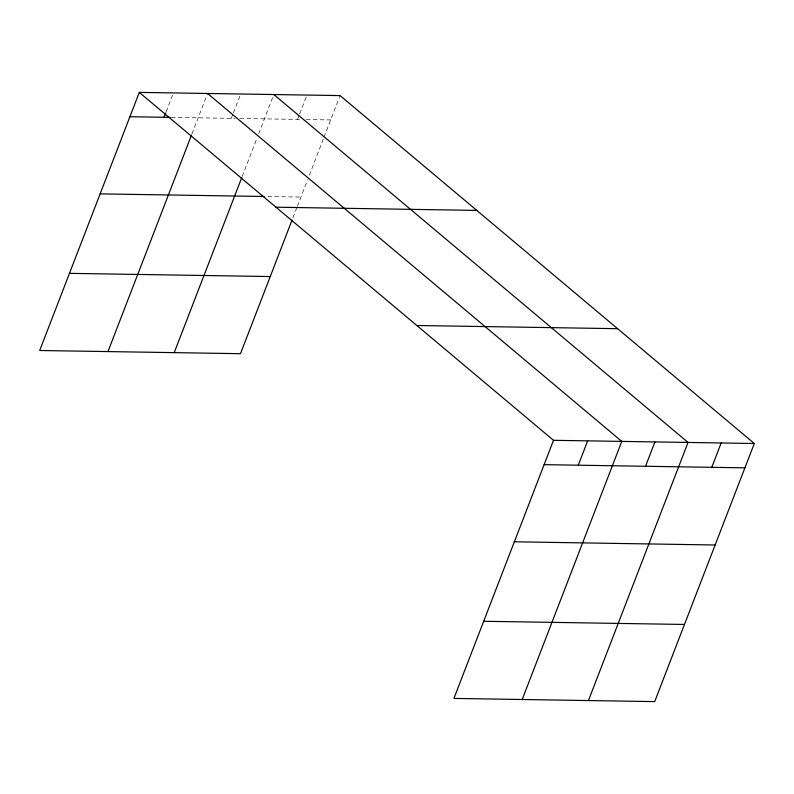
<?xml version="1.0" encoding="UTF-8"?>
<svg xmlns="http://www.w3.org/2000/svg" width="794" height="794" viewBox="0 0 794 794"><rect width="100%" height="100%" fill="white"/><g stroke="black" fill="none" stroke-linecap="round" stroke-linejoin="round"><path stroke-width="0.6" stroke-dasharray="3.97 2.98" d="M166.164 111.746L173.003 94.039M191.95 133.938L207.562 93.484M231.292 118.346L232.999 113.919M233.426 112.817L240.691 94.01M242.21 176.447L256.869 138.444M258.646 133.839L273.821 94.536M297.552 119.398L299.259 114.971M299.685 113.87L306.95 95.062M292.917 217.804L296.916 207.433M297.363 206.281L307.586 179.801M309.362 175.196L323.575 138.355M324.021 137.203L340.08 95.588M171.345 117.393L234.974 118.405M239.887 118.485L301.234 119.457M306.147 119.537L330.681 119.924M267.786 196.545L300.916 197.071"/><path stroke-width="1.19" d="M754.3 443.499L553.517 440.313L453.92 698.412L654.703 701.608L754.3 443.499L340.08 95.588L139.297 92.392L39.7 350.501L240.483 353.687L292.033 220.107M164.03 117.284L165.738 112.857M107.964 351.583L191.503 135.089M174.223 352.635L241.763 177.598M578.26 465.195L587.649 440.859M522.194 699.504L621.781 441.395L207.562 93.484M645.522 466.267L654.911 441.921M588.443 700.556L688.041 442.447L273.821 94.536M711.781 467.319L721.17 442.973M129.898 116.738L170.124 117.373M100.133 193.875L264.104 196.485M275.984 207.204L476.767 210.4M69.465 273.354L270.248 276.55M416.82 325.5L617.603 328.686M544.118 464.659L744.911 467.845M514.353 541.796L715.136 544.992M483.685 621.275L684.468 624.461M139.297 92.392L553.517 440.313"/></g></svg>
